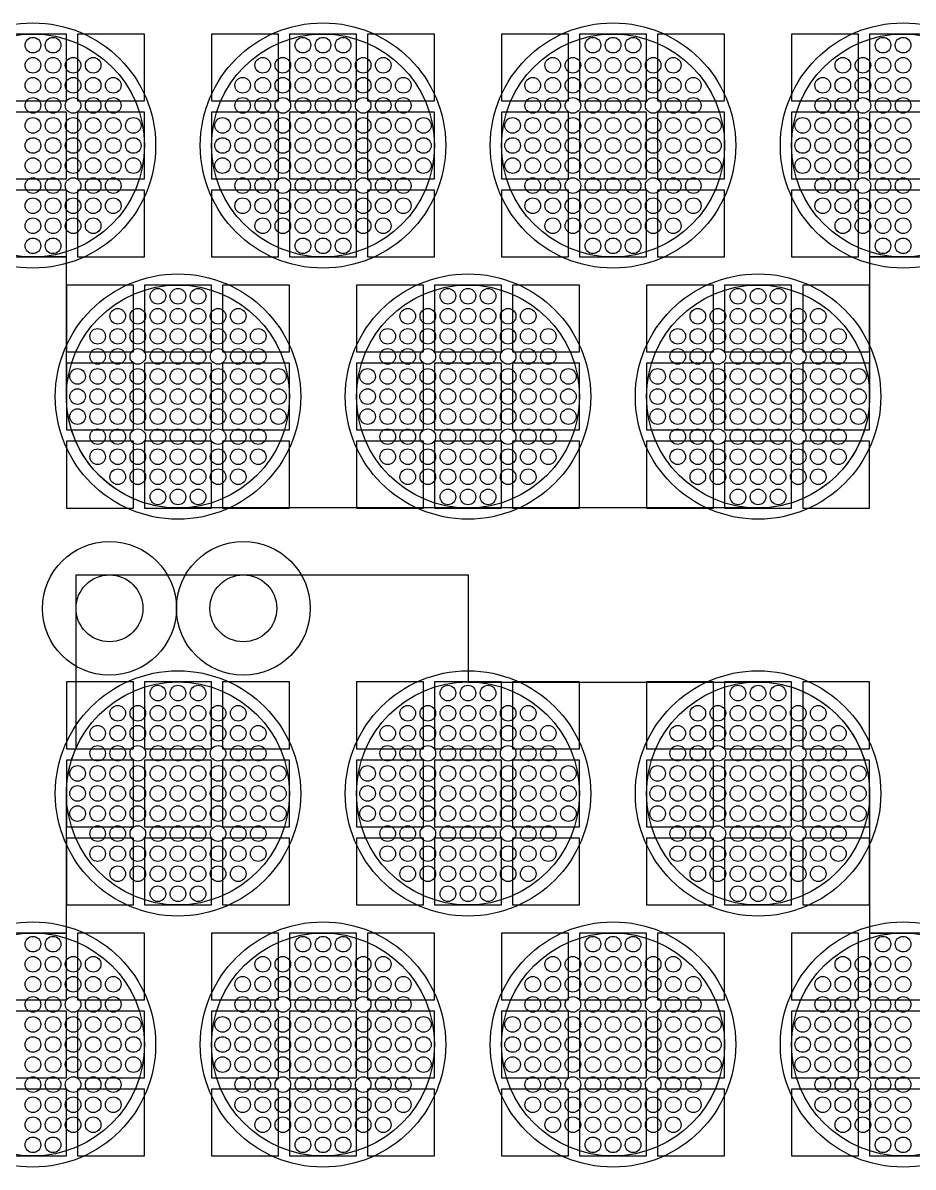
# Model space of a CAD drawing. Extents: x -49 to 54, y -38 to 38.
# Drawn here: x -15.6 to -11.61, y 5.29 to 10.42 of the extents above; entities that cross this region are included whole.
import ezdxf

# ---------------------------------------------------------------- set-up
doc = ezdxf.new("R2010")
doc.units = 0
for name, color, linetype in [('ADHESIVE_VIA_OPENINGS', 30, 'CONTINUOUS'), ('BACK_LAYER', 5, 'CONTINUOUS'), ('COND_LAYER_LOWER_ELECTRODE', 6, 'CONTINUOUS'), ('CONDUCTIVE_LAYER_BACK_LAYER', 2, 'CONTINUOUS'), ('EMITTER', 3, 'CONTINUOUS'), ('LOWER_ELECTRODE', 1, 'CONTINUOUS'), ('SUBSTRATE_VIA', 4, 'CONTINUOUS')]:
    doc.layers.add(name, color=color, linetype=linetype)

msp = doc.modelspace()

# ---------------------------------------------------------------- linework, layer by layer
at = {"layer": 'ADHESIVE_VIA_OPENINGS'}
for centre in [(-15.2116, 7.7948), (-14.6116, 7.7948)]:
    msp.add_circle(centre, 0.3, dxfattribs=at)
at = {"layer": 'BACK_LAYER'}
for points in [[(-15.7046, 10.0707), (-15.4046, 10.0707), (-15.4046, 10.3707), (-15.7046, 10.3707)], [(-15.3546, 10.0707), (-15.0546, 10.0707), (-15.0546, 10.3707), (-15.3546, 10.3707)], [(-14.7546, 10.0707), (-14.4546, 10.0707), (-14.4546, 10.3707), (-14.7546, 10.3707)], [(-14.4046, 10.0707), (-14.1046, 10.0707), (-14.1046, 10.3707), (-14.4046, 10.3707)], [(-14.0546, 10.0707), (-13.7546, 10.0707), (-13.7546, 10.3707), (-14.0546, 10.3707)], [(-13.4546, 10.0707), (-13.1546, 10.0707), (-13.1546, 10.3707), (-13.4546, 10.3707)], [(-13.1046, 10.0707), (-12.8046, 10.0707), (-12.8046, 10.3707), (-13.1046, 10.3707)], [(-12.7546, 10.0707), (-12.4546, 10.0707), (-12.4546, 10.3707), (-12.7546, 10.3707)], [(-12.1546, 10.0707), (-11.8546, 10.0707), (-11.8546, 10.3707), (-12.1546, 10.3707)], [(-11.8046, 10.0707), (-11.5046, 10.0707), (-11.5046, 10.3707), (-11.8046, 10.3707)], [(-15.7046, 9.7207), (-15.4046, 9.7207), (-15.4046, 10.0207), (-15.7046, 10.0207)], [(-15.3546, 9.7207), (-15.0546, 9.7207), (-15.0546, 10.0207), (-15.3546, 10.0207)], [(-14.7546, 9.7207), (-14.4546, 9.7207), (-14.4546, 10.0207), (-14.7546, 10.0207)], [(-14.4046, 9.7207), (-14.1046, 9.7207), (-14.1046, 10.0207), (-14.4046, 10.0207)], [(-14.0546, 9.7207), (-13.7546, 9.7207), (-13.7546, 10.0207), (-14.0546, 10.0207)], [(-13.4546, 9.7207), (-13.1546, 9.7207), (-13.1546, 10.0207), (-13.4546, 10.0207)], [(-13.1046, 9.7207), (-12.8046, 9.7207), (-12.8046, 10.0207), (-13.1046, 10.0207)], [(-12.7546, 9.7207), (-12.4546, 9.7207), (-12.4546, 10.0207), (-12.7546, 10.0207)], [(-12.1546, 9.7207), (-11.8546, 9.7207), (-11.8546, 10.0207), (-12.1546, 10.0207)], [(-11.8046, 9.7207), (-11.5046, 9.7207), (-11.5046, 10.0207), (-11.8046, 10.0207)], [(-15.7046, 9.3707), (-15.4046, 9.3707), (-15.4046, 9.6707), (-15.7046, 9.6707)], [(-15.3546, 9.3707), (-15.0546, 9.3707), (-15.0546, 9.6707), (-15.3546, 9.6707)], [(-14.7546, 9.3707), (-14.4546, 9.3707), (-14.4546, 9.6707), (-14.7546, 9.6707)], [(-14.4046, 9.3707), (-14.1046, 9.3707), (-14.1046, 9.6707), (-14.4046, 9.6707)], [(-14.0546, 9.3707), (-13.7546, 9.3707), (-13.7546, 9.6707), (-14.0546, 9.6707)], [(-13.4546, 9.3707), (-13.1546, 9.3707), (-13.1546, 9.6707), (-13.4546, 9.6707)], [(-13.1046, 9.3707), (-12.8046, 9.3707), (-12.8046, 9.6707), (-13.1046, 9.6707)], [(-12.7546, 9.3707), (-12.4546, 9.3707), (-12.4546, 9.6707), (-12.7546, 9.6707)], [(-12.1546, 9.3707), (-11.8546, 9.3707), (-11.8546, 9.6707), (-12.1546, 9.6707)], [(-11.8046, 9.3707), (-11.5046, 9.3707), (-11.5046, 9.6707), (-11.8046, 9.6707)], [(-15.4046, 8.9448), (-15.1046, 8.9448), (-15.1046, 9.2448), (-15.4046, 9.2448)], [(-15.0546, 8.9448), (-14.7546, 8.9448), (-14.7546, 9.2448), (-15.0546, 9.2448)], [(-14.7046, 8.9448), (-14.4046, 8.9448), (-14.4046, 9.2448), (-14.7046, 9.2448)], [(-14.1046, 8.9448), (-13.8046, 8.9448), (-13.8046, 9.2448), (-14.1046, 9.2448)], [(-13.7546, 8.9448), (-13.4546, 8.9448), (-13.4546, 9.2448), (-13.7546, 9.2448)], [(-13.4046, 8.9448), (-13.1046, 8.9448), (-13.1046, 9.2448), (-13.4046, 9.2448)], [(-12.8046, 8.9448), (-12.5046, 8.9448), (-12.5046, 9.2448), (-12.8046, 9.2448)], [(-12.4546, 8.9448), (-12.1546, 8.9448), (-12.1546, 9.2448), (-12.4546, 9.2448)], [(-12.1046, 8.9448), (-11.8046, 8.9448), (-11.8046, 9.2448), (-12.1046, 9.2448)], [(-15.4046, 8.5948), (-15.1046, 8.5948), (-15.1046, 8.8948), (-15.4046, 8.8948)], [(-15.0546, 8.5948), (-14.7546, 8.5948), (-14.7546, 8.8948), (-15.0546, 8.8948)], [(-14.7046, 8.5948), (-14.4046, 8.5948), (-14.4046, 8.8948), (-14.7046, 8.8948)], [(-14.1046, 8.5948), (-13.8046, 8.5948), (-13.8046, 8.8948), (-14.1046, 8.8948)], [(-13.7546, 8.5948), (-13.4546, 8.5948), (-13.4546, 8.8948), (-13.7546, 8.8948)], [(-13.4046, 8.5948), (-13.1046, 8.5948), (-13.1046, 8.8948), (-13.4046, 8.8948)], [(-12.8046, 8.5948), (-12.5046, 8.5948), (-12.5046, 8.8948), (-12.8046, 8.8948)], [(-12.4546, 8.5948), (-12.1546, 8.5948), (-12.1546, 8.8948), (-12.4546, 8.8948)], [(-12.1046, 8.5948), (-11.8046, 8.5948), (-11.8046, 8.8948), (-12.1046, 8.8948)], [(-15.4046, 8.2448), (-15.1046, 8.2448), (-15.1046, 8.5448), (-15.4046, 8.5448)], [(-15.0546, 8.2448), (-14.7546, 8.2448), (-14.7546, 8.5448), (-15.0546, 8.5448)], [(-14.7046, 8.2448), (-14.4046, 8.2448), (-14.4046, 8.5448), (-14.7046, 8.5448)], [(-14.1046, 8.2448), (-13.8046, 8.2448), (-13.8046, 8.5448), (-14.1046, 8.5448)], [(-13.7546, 8.2448), (-13.4546, 8.2448), (-13.4546, 8.5448), (-13.7546, 8.5448)], [(-13.4046, 8.2448), (-13.1046, 8.2448), (-13.1046, 8.5448), (-13.4046, 8.5448)], [(-12.8046, 8.2448), (-12.5046, 8.2448), (-12.5046, 8.5448), (-12.8046, 8.5448)], [(-12.4546, 8.2448), (-12.1546, 8.2448), (-12.1546, 8.5448), (-12.4546, 8.5448)], [(-12.1046, 8.2448), (-11.8046, 8.2448), (-11.8046, 8.5448), (-12.1046, 8.5448)], [(-15.4046, 7.1645), (-15.1046, 7.1645), (-15.1046, 7.4645), (-15.4046, 7.4645)], [(-15.0546, 7.1645), (-14.7546, 7.1645), (-14.7546, 7.4645), (-15.0546, 7.4645)], [(-14.7046, 7.1645), (-14.4046, 7.1645), (-14.4046, 7.4645), (-14.7046, 7.4645)], [(-14.1046, 7.1645), (-13.8046, 7.1645), (-13.8046, 7.4645), (-14.1046, 7.4645)], [(-13.7546, 7.1645), (-13.4546, 7.1645), (-13.4546, 7.4645), (-13.7546, 7.4645)], [(-13.4046, 7.1645), (-13.1046, 7.1645), (-13.1046, 7.4645), (-13.4046, 7.4645)], [(-12.8046, 7.1645), (-12.5046, 7.1645), (-12.5046, 7.4645), (-12.8046, 7.4645)], [(-12.4546, 7.1645), (-12.1546, 7.1645), (-12.1546, 7.4645), (-12.4546, 7.4645)], [(-12.1046, 7.1645), (-11.8046, 7.1645), (-11.8046, 7.4645), (-12.1046, 7.4645)], [(-15.4046, 6.8145), (-15.1046, 6.8145), (-15.1046, 7.1145), (-15.4046, 7.1145)], [(-15.0546, 6.8145), (-14.7546, 6.8145), (-14.7546, 7.1145), (-15.0546, 7.1145)], [(-14.7046, 6.8145), (-14.4046, 6.8145), (-14.4046, 7.1145), (-14.7046, 7.1145)], [(-14.1046, 6.8145), (-13.8046, 6.8145), (-13.8046, 7.1145), (-14.1046, 7.1145)], [(-13.7546, 6.8145), (-13.4546, 6.8145), (-13.4546, 7.1145), (-13.7546, 7.1145)], [(-13.4046, 6.8145), (-13.1046, 6.8145), (-13.1046, 7.1145), (-13.4046, 7.1145)], [(-12.8046, 6.8145), (-12.5046, 6.8145), (-12.5046, 7.1145), (-12.8046, 7.1145)], [(-12.4546, 6.8145), (-12.1546, 6.8145), (-12.1546, 7.1145), (-12.4546, 7.1145)], [(-12.1046, 6.8145), (-11.8046, 6.8145), (-11.8046, 7.1145), (-12.1046, 7.1145)], [(-15.4046, 6.4645), (-15.1046, 6.4645), (-15.1046, 6.7645), (-15.4046, 6.7645)], [(-15.0546, 6.4645), (-14.7546, 6.4645), (-14.7546, 6.7645), (-15.0546, 6.7645)], [(-14.7046, 6.4645), (-14.4046, 6.4645), (-14.4046, 6.7645), (-14.7046, 6.7645)], [(-14.1046, 6.4645), (-13.8046, 6.4645), (-13.8046, 6.7645), (-14.1046, 6.7645)], [(-13.7546, 6.4645), (-13.4546, 6.4645), (-13.4546, 6.7645), (-13.7546, 6.7645)], [(-13.4046, 6.4645), (-13.1046, 6.4645), (-13.1046, 6.7645), (-13.4046, 6.7645)], [(-12.8046, 6.4645), (-12.5046, 6.4645), (-12.5046, 6.7645), (-12.8046, 6.7645)], [(-12.4546, 6.4645), (-12.1546, 6.4645), (-12.1546, 6.7645), (-12.4546, 6.7645)], [(-12.1046, 6.4645), (-11.8046, 6.4645), (-11.8046, 6.7645), (-12.1046, 6.7645)], [(-15.7046, 6.0386), (-15.4046, 6.0386), (-15.4046, 6.3386), (-15.7046, 6.3386)], [(-15.3546, 6.0386), (-15.0546, 6.0386), (-15.0546, 6.3386), (-15.3546, 6.3386)], [(-14.7546, 6.0386), (-14.4546, 6.0386), (-14.4546, 6.3386), (-14.7546, 6.3386)], [(-14.4046, 6.0386), (-14.1046, 6.0386), (-14.1046, 6.3386), (-14.4046, 6.3386)], [(-14.0546, 6.0386), (-13.7546, 6.0386), (-13.7546, 6.3386), (-14.0546, 6.3386)], [(-13.4546, 6.0386), (-13.1546, 6.0386), (-13.1546, 6.3386), (-13.4546, 6.3386)], [(-13.1046, 6.0386), (-12.8046, 6.0386), (-12.8046, 6.3386), (-13.1046, 6.3386)], [(-12.7546, 6.0386), (-12.4546, 6.0386), (-12.4546, 6.3386), (-12.7546, 6.3386)], [(-12.1546, 6.0386), (-11.8546, 6.0386), (-11.8546, 6.3386), (-12.1546, 6.3386)], [(-11.8046, 6.0386), (-11.5046, 6.0386), (-11.5046, 6.3386), (-11.8046, 6.3386)], [(-15.7046, 5.6886), (-15.4046, 5.6886), (-15.4046, 5.9886), (-15.7046, 5.9886)], [(-15.3546, 5.6886), (-15.0546, 5.6886), (-15.0546, 5.9886), (-15.3546, 5.9886)], [(-14.7546, 5.6886), (-14.4546, 5.6886), (-14.4546, 5.9886), (-14.7546, 5.9886)], [(-14.4046, 5.6886), (-14.1046, 5.6886), (-14.1046, 5.9886), (-14.4046, 5.9886)], [(-14.0546, 5.6886), (-13.7546, 5.6886), (-13.7546, 5.9886), (-14.0546, 5.9886)], [(-13.4546, 5.6886), (-13.1546, 5.6886), (-13.1546, 5.9886), (-13.4546, 5.9886)], [(-13.1046, 5.6886), (-12.8046, 5.6886), (-12.8046, 5.9886), (-13.1046, 5.9886)], [(-12.7546, 5.6886), (-12.4546, 5.6886), (-12.4546, 5.9886), (-12.7546, 5.9886)], [(-12.1546, 5.6886), (-11.8546, 5.6886), (-11.8546, 5.9886), (-12.1546, 5.9886)], [(-11.8046, 5.6886), (-11.5046, 5.6886), (-11.5046, 5.9886), (-11.8046, 5.9886)], [(-15.7046, 5.3386), (-15.4046, 5.3386), (-15.4046, 5.6386), (-15.7046, 5.6386)], [(-15.3546, 5.3386), (-15.0546, 5.3386), (-15.0546, 5.6386), (-15.3546, 5.6386)], [(-14.7546, 5.3386), (-14.4546, 5.3386), (-14.4546, 5.6386), (-14.7546, 5.6386)], [(-14.4046, 5.3386), (-14.1046, 5.3386), (-14.1046, 5.6386), (-14.4046, 5.6386)], [(-14.0546, 5.3386), (-13.7546, 5.3386), (-13.7546, 5.6386), (-14.0546, 5.6386)], [(-13.4546, 5.3386), (-13.1546, 5.3386), (-13.1546, 5.6386), (-13.4546, 5.6386)], [(-13.1046, 5.3386), (-12.8046, 5.3386), (-12.8046, 5.6386), (-13.1046, 5.6386)], [(-12.7546, 5.3386), (-12.4546, 5.3386), (-12.4546, 5.6386), (-12.7546, 5.6386)], [(-12.1546, 5.3386), (-11.8546, 5.3386), (-11.8546, 5.6386), (-12.1546, 5.6386)], [(-11.8046, 5.3386), (-11.5046, 5.3386), (-11.5046, 5.6386), (-11.8046, 5.6386)]]:
    msp.add_lwpolyline(points, close=True, dxfattribs=at)
at = {"layer": 'COND_LAYER_LOWER_ELECTRODE'}
for centre in [(-15.5546, 9.8707), (-14.2546, 9.8707), (-12.9546, 9.8707), (-11.6546, 9.8707), (-14.9046, 8.7448), (-13.6046, 8.7448), (-12.3046, 8.7448), (-14.9046, 6.9645), (-13.6046, 6.9645), (-12.3046, 6.9645), (-15.5546, 5.8386), (-14.2546, 5.8386), (-12.9546, 5.8386), (-11.6546, 5.8386)]:
    msp.add_circle(centre, 0.55, dxfattribs=at)
at = {"layer": 'CONDUCTIVE_LAYER_BACK_LAYER'}
for points in [[(-11.605, 9.3731), (-11.6248, 9.3716), (-11.6447, 9.3708), (-11.8046, 9.3708), (-11.8046, 8.7448), (-11.805, 8.725), (-11.8062, 8.7051), (-11.8082, 8.6853), (-11.811, 8.6656), (-11.8145, 8.6461), (-11.8188, 8.6267), (-11.8239, 8.6074), (-11.8297, 8.5884), (-11.8363, 8.5697), (-11.8437, 8.5512), (-11.8517, 8.533), (-11.8605, 8.5152), (-11.87, 8.4977), (-11.8802, 8.4806), (-11.891, 8.464), (-11.9025, 8.4477), (-11.9146, 8.432), (-11.9274, 8.4167), (-11.9407, 8.402), (-11.9546, 8.3878), (-11.9691, 8.3742), (-11.9841, 8.3611), (-11.9996, 8.3487), (-12.0156, 8.3369), (-12.032, 8.3257), (-12.0489, 8.3152), (-12.0662, 8.3054), (-12.0839, 8.2962), (-12.1019, 8.2878), (-12.1202, 8.2801), (-12.1388, 8.2731), (-12.1577, 8.2669), (-12.1768, 8.2614), (-12.1962, 8.2568), (-12.2156, 8.2528), (-12.2353, 8.2497), (-12.255, 8.2473), (-12.2748, 8.2457), (-12.2947, 8.2449), (-14.9146, 8.2449), (-14.9345, 8.2457), (-14.9543, 8.2473), (-14.974, 8.2497), (-14.9936, 8.2528), (-15.0131, 8.2568), (-15.0325, 8.2614), (-15.0516, 8.2669), (-15.0705, 8.2731), (-15.0891, 8.2801), (-15.1074, 8.2878), (-15.1254, 8.2962), (-15.1431, 8.3054), (-15.1604, 8.3152), (-15.1772, 8.3257), (-15.1937, 8.3369), (-15.2097, 8.3487), (-15.2252, 8.3611), (-15.2402, 8.3742), (-15.2547, 8.3878), (-15.2686, 8.402), (-15.2819, 8.4167), (-15.2947, 8.432), (-15.3068, 8.4477), (-15.3183, 8.464), (-15.3291, 8.4806), (-15.3393, 8.4977), (-15.3488, 8.5152), (-15.3576, 8.533), (-15.3656, 8.5512), (-15.373, 8.5697), (-15.3796, 8.5884), (-15.3854, 8.6074), (-15.3905, 8.6267), (-15.3948, 8.6461), (-15.3983, 8.6656), (-15.4011, 8.6853), (-15.4031, 8.7051), (-15.4043, 8.725), (-15.4046, 8.7448), (-15.4046, 9.3708), (-15.5646, 9.3708), (-15.5845, 9.3716), (-15.6043, 9.3731)], [(-15.6043, 6.3362), (-15.5845, 6.3377), (-15.5646, 6.3385), (-15.4046, 6.3385), (-15.4046, 6.9645), (-15.4043, 6.9843), (-15.4031, 7.0042), (-15.4011, 7.024), (-15.3983, 7.0437), (-15.3948, 7.0632), (-15.3905, 7.0826), (-15.3854, 7.1018), (-15.3796, 7.1209), (-15.373, 7.1396), (-15.3656, 7.1581), (-15.3616, 7.1672), (-15.3616, 7.9448), (-13.6046, 7.9448), (-13.6046, 7.4644), (-12.2947, 7.4644), (-12.2748, 7.4636), (-12.255, 7.462), (-12.2353, 7.4596), (-12.2156, 7.4565), (-12.1962, 7.4525), (-12.1768, 7.4478), (-12.1577, 7.4424), (-12.1388, 7.4362), (-12.1202, 7.4292), (-12.1019, 7.4215), (-12.0839, 7.4131), (-12.0662, 7.4039), (-12.0489, 7.3941), (-12.032, 7.3836), (-12.0156, 7.3724), (-11.9996, 7.3606), (-11.9841, 7.3482), (-11.9691, 7.3351), (-11.9546, 7.3215), (-11.9407, 7.3073), (-11.9274, 7.2926), (-11.9146, 7.2773), (-11.9025, 7.2616), (-11.891, 7.2453), (-11.8802, 7.2287), (-11.87, 7.2116), (-11.8605, 7.1941), (-11.8517, 7.1763), (-11.8437, 7.1581), (-11.8363, 7.1396), (-11.8297, 7.1209), (-11.8239, 7.1018), (-11.8188, 7.0826), (-11.8145, 7.0632), (-11.811, 7.0437), (-11.8082, 7.024), (-11.8062, 7.0042), (-11.805, 6.9843), (-11.8046, 6.9645), (-11.8046, 6.3385), (-11.6447, 6.3385), (-11.6248, 6.3377), (-11.605, 6.3362)]]:
    msp.add_lwpolyline(points, dxfattribs=at)
at = {"layer": 'EMITTER'}
for centre in [(-15.5546, 9.8707), (-14.2546, 9.8707), (-12.9546, 9.8707), (-11.6546, 9.8707), (-14.9046, 8.7448), (-13.6046, 8.7448), (-12.3046, 8.7448), (-14.9046, 6.9645), (-13.6046, 6.9645), (-12.3046, 6.9645), (-15.5546, 5.8386), (-14.2546, 5.8386), (-12.9546, 5.8386), (-11.6546, 5.8386)]:
    msp.add_circle(centre, 0.5, dxfattribs=at)
at = {"layer": 'LOWER_ELECTRODE'}
for centre in [(-15.5546, 10.3207), (-15.4646, 10.3207), (-14.3446, 10.3207), (-14.2546, 10.3207), (-14.1646, 10.3207), (-13.0446, 10.3207), (-12.9546, 10.3207), (-12.8646, 10.3207), (-11.7446, 10.3207), (-11.6546, 10.3207), (-15.5546, 10.2307), (-15.4646, 10.2307), (-15.3746, 10.2307), (-15.2846, 10.2307), (-14.5246, 10.2307), (-14.4346, 10.2307), (-14.3446, 10.2307), (-14.2546, 10.2307), (-14.1646, 10.2307), (-14.0746, 10.2307), (-13.9846, 10.2307), (-13.2246, 10.2307), (-13.1346, 10.2307), (-13.0446, 10.2307), (-12.9546, 10.2307), (-12.8646, 10.2307), (-12.7746, 10.2307), (-12.6846, 10.2307), (-11.9246, 10.2307), (-11.8346, 10.2307), (-11.7446, 10.2307), (-11.6546, 10.2307), (-15.5546, 10.1407), (-15.4646, 10.1407), (-15.3746, 10.1407), (-15.2846, 10.1407), (-15.1946, 10.1407), (-14.6146, 10.1407), (-14.5246, 10.1407), (-14.4346, 10.1407), (-14.3446, 10.1407), (-14.2546, 10.1407), (-14.1646, 10.1407), (-14.0746, 10.1407), (-13.9846, 10.1407), (-13.8946, 10.1407), (-13.3146, 10.1407), (-13.2246, 10.1407), (-13.1346, 10.1407), (-13.0446, 10.1407), (-12.9546, 10.1407), (-12.8646, 10.1407), (-12.7746, 10.1407), (-12.6846, 10.1407), (-12.5946, 10.1407), (-12.0146, 10.1407), (-11.9246, 10.1407), (-11.8346, 10.1407), (-11.7446, 10.1407), (-11.6546, 10.1407), (-15.5546, 10.0507), (-15.4646, 10.0507), (-15.3746, 10.0507), (-15.2846, 10.0507), (-15.1946, 10.0507), (-14.6146, 10.0507), (-14.5246, 10.0507), (-14.4346, 10.0507), (-14.3446, 10.0507), (-14.2546, 10.0507), (-14.1646, 10.0507), (-14.0746, 10.0507), (-13.9846, 10.0507), (-13.8946, 10.0507), (-13.3146, 10.0507), (-13.2246, 10.0507), (-13.1346, 10.0507), (-13.0446, 10.0507), (-12.9546, 10.0507), (-12.8646, 10.0507), (-12.7746, 10.0507), (-12.6846, 10.0507), (-12.5946, 10.0507), (-12.0146, 10.0507), (-11.9246, 10.0507), (-11.8346, 10.0507), (-11.7446, 10.0507), (-11.6546, 10.0507), (-15.5546, 9.9607), (-15.4646, 9.9607), (-15.3746, 9.9607), (-15.2846, 9.9607), (-15.1946, 9.9607), (-15.1046, 9.9607), (-14.7046, 9.9607), (-14.6146, 9.9607), (-14.5246, 9.9607), (-14.4346, 9.9607), (-14.3446, 9.9607), (-14.2546, 9.9607), (-14.1646, 9.9607), (-14.0746, 9.9607), (-13.9846, 9.9607), (-13.8946, 9.9607), (-13.8046, 9.9607), (-13.4046, 9.9607), (-13.3146, 9.9607), (-13.2246, 9.9607), (-13.1346, 9.9607), (-13.0446, 9.9607), (-12.9546, 9.9607), (-12.8646, 9.9607), (-12.7746, 9.9607), (-12.6846, 9.9607), (-12.5946, 9.9607), (-12.5046, 9.9607), (-12.1046, 9.9607), (-12.0146, 9.9607), (-11.9246, 9.9607), (-11.8346, 9.9607), (-11.7446, 9.9607), (-11.6546, 9.9607), (-15.5546, 9.8707), (-15.4646, 9.8707), (-15.3746, 9.8707), (-15.2846, 9.8707), (-15.1946, 9.8707), (-15.1046, 9.8707), (-14.7046, 9.8707), (-14.6146, 9.8707), (-14.5246, 9.8707), (-14.4346, 9.8707), (-14.3446, 9.8707), (-14.2546, 9.8707), (-14.1646, 9.8707), (-14.0746, 9.8707), (-13.9846, 9.8707), (-13.8946, 9.8707), (-13.8046, 9.8707), (-13.4046, 9.8707), (-13.3146, 9.8707), (-13.2246, 9.8707), (-13.1346, 9.8707), (-13.0446, 9.8707), (-12.9546, 9.8707), (-12.8646, 9.8707), (-12.7746, 9.8707), (-12.6846, 9.8707), (-12.5946, 9.8707), (-12.5046, 9.8707), (-12.1046, 9.8707), (-12.0146, 9.8707), (-11.9246, 9.8707), (-11.8346, 9.8707), (-11.7446, 9.8707), (-11.6546, 9.8707), (-15.5546, 9.7807), (-15.4646, 9.7807), (-15.3746, 9.7807), (-15.2846, 9.7807), (-15.1946, 9.7807), (-15.1046, 9.7807), (-14.7046, 9.7807), (-14.6146, 9.7807), (-14.5246, 9.7807), (-14.4346, 9.7807), (-14.3446, 9.7807), (-14.2546, 9.7807), (-14.1646, 9.7807), (-14.0746, 9.7807), (-13.9846, 9.7807), (-13.8946, 9.7807), (-13.8046, 9.7807), (-13.4046, 9.7807), (-13.3146, 9.7807), (-13.2246, 9.7807), (-13.1346, 9.7807), (-13.0446, 9.7807), (-12.9546, 9.7807), (-12.8646, 9.7807), (-12.7746, 9.7807), (-12.6846, 9.7807), (-12.5946, 9.7807), (-12.5046, 9.7807), (-12.1046, 9.7807), (-12.0146, 9.7807), (-11.9246, 9.7807), (-11.8346, 9.7807), (-11.7446, 9.7807), (-11.6546, 9.7807), (-15.5546, 9.6907), (-15.4646, 9.6907), (-15.3746, 9.6907), (-15.2846, 9.6907), (-15.1946, 9.6907), (-14.6146, 9.6907), (-14.5246, 9.6907), (-14.4346, 9.6907), (-14.3446, 9.6907), (-14.2546, 9.6907), (-14.1646, 9.6907), (-14.0746, 9.6907), (-13.9846, 9.6907), (-13.8946, 9.6907), (-13.3146, 9.6907), (-13.2246, 9.6907), (-13.1346, 9.6907), (-13.0446, 9.6907), (-12.9546, 9.6907), (-12.8646, 9.6907), (-12.7746, 9.6907), (-12.6846, 9.6907), (-12.5946, 9.6907), (-12.0146, 9.6907), (-11.9246, 9.6907), (-11.8346, 9.6907), (-11.7446, 9.6907), (-11.6546, 9.6907), (-15.5546, 9.6007), (-15.4646, 9.6007), (-15.3746, 9.6007), (-15.2846, 9.6007), (-15.1946, 9.6007), (-14.6146, 9.6007), (-14.5246, 9.6007), (-14.4346, 9.6007), (-14.3446, 9.6007), (-14.2546, 9.6007), (-14.1646, 9.6007), (-14.0746, 9.6007), (-13.9846, 9.6007), (-13.8946, 9.6007), (-13.3146, 9.6007), (-13.2246, 9.6007), (-13.1346, 9.6007), (-13.0446, 9.6007), (-12.9546, 9.6007), (-12.8646, 9.6007), (-12.7746, 9.6007), (-12.6846, 9.6007), (-12.5946, 9.6007), (-12.0146, 9.6007), (-11.9246, 9.6007), (-11.8346, 9.6007), (-11.7446, 9.6007), (-11.6546, 9.6007), (-15.5546, 9.5107), (-15.4646, 9.5107), (-15.3746, 9.5107), (-15.2846, 9.5107), (-14.5246, 9.5107), (-14.4346, 9.5107), (-14.3446, 9.5107), (-14.2546, 9.5107), (-14.1646, 9.5107), (-14.0746, 9.5107), (-13.9846, 9.5107), (-13.2246, 9.5107), (-13.1346, 9.5107), (-13.0446, 9.5107), (-12.9546, 9.5107), (-12.8646, 9.5107), (-12.7746, 9.5107), (-12.6846, 9.5107), (-11.9246, 9.5107), (-11.8346, 9.5107), (-11.7446, 9.5107), (-11.6546, 9.5107), (-15.5546, 9.4207), (-15.4646, 9.4207), (-14.3446, 9.4207), (-14.2546, 9.4207), (-14.1646, 9.4207), (-13.0446, 9.4207), (-12.9546, 9.4207), (-12.8646, 9.4207), (-11.7446, 9.4207), (-11.6546, 9.4207), (-14.9946, 9.1948), (-14.9046, 9.1948), (-14.8146, 9.1948), (-13.6946, 9.1948), (-13.6046, 9.1948), (-13.5146, 9.1948), (-12.3946, 9.1948), (-12.3046, 9.1948), (-12.2146, 9.1948), (-15.1746, 9.1048), (-15.0846, 9.1048), (-14.9946, 9.1048), (-14.9046, 9.1048), (-14.8146, 9.1048), (-14.7246, 9.1048), (-14.6346, 9.1048), (-13.8746, 9.1048), (-13.7846, 9.1048), (-13.6946, 9.1048), (-13.6046, 9.1048), (-13.5146, 9.1048), (-13.4246, 9.1048), (-13.3346, 9.1048), (-12.5746, 9.1048), (-12.4846, 9.1048), (-12.3946, 9.1048), (-12.3046, 9.1048), (-12.2146, 9.1048), (-12.1246, 9.1048), (-12.0346, 9.1048), (-15.2646, 9.0148), (-15.1746, 9.0148), (-15.0846, 9.0148), (-14.9946, 9.0148), (-14.9046, 9.0148), (-14.8146, 9.0148), (-14.7246, 9.0148), (-14.6346, 9.0148), (-14.5446, 9.0148), (-13.9646, 9.0148), (-13.8746, 9.0148), (-13.7846, 9.0148), (-13.6946, 9.0148), (-13.6046, 9.0148), (-13.5146, 9.0148), (-13.4246, 9.0148), (-13.3346, 9.0148), (-13.2446, 9.0148), (-12.6646, 9.0148), (-12.5746, 9.0148), (-12.4846, 9.0148), (-12.3946, 9.0148), (-12.3046, 9.0148), (-12.2146, 9.0148), (-12.1246, 9.0148), (-12.0346, 9.0148), (-11.9446, 9.0148), (-15.2646, 8.9248), (-15.1746, 8.9248), (-15.0846, 8.9248), (-14.9946, 8.9248), (-14.9046, 8.9248), (-14.8146, 8.9248), (-14.7246, 8.9248), (-14.6346, 8.9248), (-14.5446, 8.9248), (-13.9646, 8.9248), (-13.8746, 8.9248), (-13.7846, 8.9248), (-13.6946, 8.9248), (-13.6046, 8.9248), (-13.5146, 8.9248), (-13.4246, 8.9248), (-13.3346, 8.9248), (-13.2446, 8.9248), (-12.6646, 8.9248), (-12.5746, 8.9248), (-12.4846, 8.9248), (-12.3946, 8.9248), (-12.3046, 8.9248), (-12.2146, 8.9248), (-12.1246, 8.9248), (-12.0346, 8.9248), (-11.9446, 8.9248), (-15.3546, 8.8348), (-15.2646, 8.8348), (-15.1746, 8.8348), (-15.0846, 8.8348), (-14.9946, 8.8348), (-14.9046, 8.8348), (-14.8146, 8.8348), (-14.7246, 8.8348), (-14.6346, 8.8348), (-14.5446, 8.8348), (-14.4546, 8.8348), (-14.0546, 8.8348), (-13.9646, 8.8348), (-13.8746, 8.8348), (-13.7846, 8.8348), (-13.6946, 8.8348), (-13.6046, 8.8348), (-13.5146, 8.8348), (-13.4246, 8.8348), (-13.3346, 8.8348), (-13.2446, 8.8348), (-13.1546, 8.8348), (-12.7546, 8.8348), (-12.6646, 8.8348), (-12.5746, 8.8348), (-12.4846, 8.8348), (-12.3946, 8.8348), (-12.3046, 8.8348), (-12.2146, 8.8348), (-12.1246, 8.8348), (-12.0346, 8.8348), (-11.9446, 8.8348), (-11.8546, 8.8348), (-15.3546, 8.7448), (-15.2646, 8.7448), (-15.1746, 8.7448), (-15.0846, 8.7448), (-14.9946, 8.7448), (-14.9046, 8.7448), (-14.8146, 8.7448), (-14.7246, 8.7448), (-14.6346, 8.7448), (-14.5446, 8.7448), (-14.4546, 8.7448), (-14.0546, 8.7448), (-13.9646, 8.7448), (-13.8746, 8.7448), (-13.7846, 8.7448), (-13.6946, 8.7448), (-13.6046, 8.7448), (-13.5146, 8.7448), (-13.4246, 8.7448), (-13.3346, 8.7448), (-13.2446, 8.7448), (-13.1546, 8.7448), (-12.7546, 8.7448), (-12.6646, 8.7448), (-12.5746, 8.7448), (-12.4846, 8.7448), (-12.3946, 8.7448), (-12.3046, 8.7448), (-12.2146, 8.7448), (-12.1246, 8.7448), (-12.0346, 8.7448), (-11.9446, 8.7448), (-11.8546, 8.7448), (-15.3546, 8.6548), (-15.2646, 8.6548), (-15.1746, 8.6548), (-15.0846, 8.6548), (-14.9946, 8.6548), (-14.9046, 8.6548), (-14.8146, 8.6548), (-14.7246, 8.6548), (-14.6346, 8.6548), (-14.5446, 8.6548), (-14.4546, 8.6548), (-14.0546, 8.6548), (-13.9646, 8.6548), (-13.8746, 8.6548), (-13.7846, 8.6548), (-13.6946, 8.6548), (-13.6046, 8.6548), (-13.5146, 8.6548), (-13.4246, 8.6548), (-13.3346, 8.6548), (-13.2446, 8.6548), (-13.1546, 8.6548), (-12.7546, 8.6548), (-12.6646, 8.6548), (-12.5746, 8.6548), (-12.4846, 8.6548), (-12.3946, 8.6548), (-12.3046, 8.6548), (-12.2146, 8.6548), (-12.1246, 8.6548), (-12.0346, 8.6548), (-11.9446, 8.6548), (-11.8546, 8.6548), (-15.2646, 8.5648), (-15.1746, 8.5648), (-15.0846, 8.5648), (-14.9946, 8.5648), (-14.9046, 8.5648), (-14.8146, 8.5648), (-14.7246, 8.5648), (-14.6346, 8.5648), (-14.5446, 8.5648), (-13.9646, 8.5648), (-13.8746, 8.5648), (-13.7846, 8.5648), (-13.6946, 8.5648), (-13.6046, 8.5648), (-13.5146, 8.5648), (-13.4246, 8.5648), (-13.3346, 8.5648), (-13.2446, 8.5648), (-12.6646, 8.5648), (-12.5746, 8.5648), (-12.4846, 8.5648), (-12.3946, 8.5648), (-12.3046, 8.5648), (-12.2146, 8.5648), (-12.1246, 8.5648), (-12.0346, 8.5648), (-11.9446, 8.5648), (-15.2646, 8.4748), (-15.1746, 8.4748), (-15.0846, 8.4748), (-14.9946, 8.4748), (-14.9046, 8.4748), (-14.8146, 8.4748), (-14.7246, 8.4748), (-14.6346, 8.4748), (-14.5446, 8.4748), (-13.9646, 8.4748), (-13.8746, 8.4748), (-13.7846, 8.4748), (-13.6946, 8.4748), (-13.6046, 8.4748), (-13.5146, 8.4748), (-13.4246, 8.4748), (-13.3346, 8.4748), (-13.2446, 8.4748), (-12.6646, 8.4748), (-12.5746, 8.4748), (-12.4846, 8.4748), (-12.3946, 8.4748), (-12.3046, 8.4748), (-12.2146, 8.4748), (-12.1246, 8.4748), (-12.0346, 8.4748), (-11.9446, 8.4748), (-15.1746, 8.3848), (-15.0846, 8.3848), (-14.9946, 8.3848), (-14.9046, 8.3848), (-14.8146, 8.3848), (-14.7246, 8.3848), (-14.6346, 8.3848), (-13.8746, 8.3848), (-13.7846, 8.3848), (-13.6946, 8.3848), (-13.6046, 8.3848), (-13.5146, 8.3848), (-13.4246, 8.3848), (-13.3346, 8.3848), (-12.5746, 8.3848), (-12.4846, 8.3848), (-12.3946, 8.3848), (-12.3046, 8.3848), (-12.2146, 8.3848), (-12.1246, 8.3848), (-12.0346, 8.3848), (-14.9946, 8.2948), (-14.9046, 8.2948), (-14.8146, 8.2948), (-13.6946, 8.2948), (-13.6046, 8.2948), (-13.5146, 8.2948), (-12.3946, 8.2948), (-12.3046, 8.2948), (-12.2146, 8.2948), (-14.9946, 7.4145), (-14.9046, 7.4145), (-14.8146, 7.4145), (-13.6946, 7.4145), (-13.6046, 7.4145), (-13.5146, 7.4145), (-12.3946, 7.4145), (-12.3046, 7.4145), (-12.2146, 7.4145), (-15.1746, 7.3245), (-15.0846, 7.3245), (-14.9946, 7.3245), (-14.9046, 7.3245), (-14.8146, 7.3245), (-14.7246, 7.3245), (-14.6346, 7.3245), (-13.8746, 7.3245), (-13.7846, 7.3245), (-13.6946, 7.3245), (-13.6046, 7.3245), (-13.5146, 7.3245), (-13.4246, 7.3245), (-13.3346, 7.3245), (-12.5746, 7.3245), (-12.4846, 7.3245), (-12.3946, 7.3245), (-12.3046, 7.3245), (-12.2146, 7.3245), (-12.1246, 7.3245), (-12.0346, 7.3245), (-15.2646, 7.2345), (-15.1746, 7.2345), (-15.0846, 7.2345), (-14.9946, 7.2345), (-14.9046, 7.2345), (-14.8146, 7.2345), (-14.7246, 7.2345), (-14.6346, 7.2345), (-14.5446, 7.2345), (-13.9646, 7.2345), (-13.8746, 7.2345), (-13.7846, 7.2345), (-13.6946, 7.2345), (-13.6046, 7.2345), (-13.5146, 7.2345), (-13.4246, 7.2345), (-13.3346, 7.2345), (-13.2446, 7.2345), (-12.6646, 7.2345), (-12.5746, 7.2345), (-12.4846, 7.2345), (-12.3946, 7.2345), (-12.3046, 7.2345), (-12.2146, 7.2345), (-12.1246, 7.2345), (-12.0346, 7.2345), (-11.9446, 7.2345), (-15.2646, 7.1445), (-15.1746, 7.1445), (-15.0846, 7.1445), (-14.9946, 7.1445), (-14.9046, 7.1445), (-14.8146, 7.1445), (-14.7246, 7.1445), (-14.6346, 7.1445), (-14.5446, 7.1445), (-13.9646, 7.1445), (-13.8746, 7.1445), (-13.7846, 7.1445), (-13.6946, 7.1445), (-13.6046, 7.1445), (-13.5146, 7.1445), (-13.4246, 7.1445), (-13.3346, 7.1445), (-13.2446, 7.1445), (-12.6646, 7.1445), (-12.5746, 7.1445), (-12.4846, 7.1445), (-12.3946, 7.1445), (-12.3046, 7.1445), (-12.2146, 7.1445), (-12.1246, 7.1445), (-12.0346, 7.1445), (-11.9446, 7.1445), (-15.3546, 7.0545), (-15.2646, 7.0545), (-15.1746, 7.0545), (-15.0846, 7.0545), (-14.9946, 7.0545), (-14.9046, 7.0545), (-14.8146, 7.0545), (-14.7246, 7.0545), (-14.6346, 7.0545), (-14.5446, 7.0545), (-14.4546, 7.0545), (-14.0546, 7.0545), (-13.9646, 7.0545), (-13.8746, 7.0545), (-13.7846, 7.0545), (-13.6946, 7.0545), (-13.6046, 7.0545), (-13.5146, 7.0545), (-13.4246, 7.0545), (-13.3346, 7.0545), (-13.2446, 7.0545), (-13.1546, 7.0545), (-12.7546, 7.0545), (-12.6646, 7.0545), (-12.5746, 7.0545), (-12.4846, 7.0545), (-12.3946, 7.0545), (-12.3046, 7.0545), (-12.2146, 7.0545), (-12.1246, 7.0545), (-12.0346, 7.0545), (-11.9446, 7.0545), (-11.8546, 7.0545), (-15.3546, 6.9645), (-15.2646, 6.9645), (-15.1746, 6.9645), (-15.0846, 6.9645), (-14.9946, 6.9645), (-14.9046, 6.9645), (-14.8146, 6.9645), (-14.7246, 6.9645), (-14.6346, 6.9645), (-14.5446, 6.9645), (-14.4546, 6.9645), (-14.0546, 6.9645), (-13.9646, 6.9645), (-13.8746, 6.9645), (-13.7846, 6.9645), (-13.6946, 6.9645), (-13.6046, 6.9645), (-13.5146, 6.9645), (-13.4246, 6.9645), (-13.3346, 6.9645), (-13.2446, 6.9645), (-13.1546, 6.9645), (-12.7546, 6.9645), (-12.6646, 6.9645), (-12.5746, 6.9645), (-12.4846, 6.9645), (-12.3946, 6.9645), (-12.3046, 6.9645), (-12.2146, 6.9645), (-12.1246, 6.9645), (-12.0346, 6.9645), (-11.9446, 6.9645), (-11.8546, 6.9645), (-15.3546, 6.8745), (-15.2646, 6.8745), (-15.1746, 6.8745), (-15.0846, 6.8745), (-14.9946, 6.8745), (-14.9046, 6.8745), (-14.8146, 6.8745), (-14.7246, 6.8745), (-14.6346, 6.8745), (-14.5446, 6.8745), (-14.4546, 6.8745), (-14.0546, 6.8745), (-13.9646, 6.8745), (-13.8746, 6.8745), (-13.7846, 6.8745), (-13.6946, 6.8745), (-13.6046, 6.8745), (-13.5146, 6.8745), (-13.4246, 6.8745), (-13.3346, 6.8745), (-13.2446, 6.8745), (-13.1546, 6.8745), (-12.7546, 6.8745), (-12.6646, 6.8745), (-12.5746, 6.8745), (-12.4846, 6.8745), (-12.3946, 6.8745), (-12.3046, 6.8745), (-12.2146, 6.8745), (-12.1246, 6.8745), (-12.0346, 6.8745), (-11.9446, 6.8745), (-11.8546, 6.8745), (-15.2646, 6.7845), (-15.1746, 6.7845), (-15.0846, 6.7845), (-14.9946, 6.7845), (-14.9046, 6.7845), (-14.8146, 6.7845), (-14.7246, 6.7845), (-14.6346, 6.7845), (-14.5446, 6.7845), (-13.9646, 6.7845), (-13.8746, 6.7845), (-13.7846, 6.7845), (-13.6946, 6.7845), (-13.6046, 6.7845), (-13.5146, 6.7845), (-13.4246, 6.7845), (-13.3346, 6.7845), (-13.2446, 6.7845), (-12.6646, 6.7845), (-12.5746, 6.7845), (-12.4846, 6.7845), (-12.3946, 6.7845), (-12.3046, 6.7845), (-12.2146, 6.7845), (-12.1246, 6.7845), (-12.0346, 6.7845), (-11.9446, 6.7845), (-15.2646, 6.6945), (-15.1746, 6.6945), (-15.0846, 6.6945), (-14.9946, 6.6945), (-14.9046, 6.6945), (-14.8146, 6.6945), (-14.7246, 6.6945), (-14.6346, 6.6945), (-14.5446, 6.6945), (-13.9646, 6.6945), (-13.8746, 6.6945), (-13.7846, 6.6945), (-13.6946, 6.6945), (-13.6046, 6.6945), (-13.5146, 6.6945), (-13.4246, 6.6945), (-13.3346, 6.6945), (-13.2446, 6.6945), (-12.6646, 6.6945), (-12.5746, 6.6945), (-12.4846, 6.6945), (-12.3946, 6.6945), (-12.3046, 6.6945), (-12.2146, 6.6945), (-12.1246, 6.6945), (-12.0346, 6.6945), (-11.9446, 6.6945), (-15.1746, 6.6045), (-15.0846, 6.6045), (-14.9946, 6.6045), (-14.9046, 6.6045), (-14.8146, 6.6045), (-14.7246, 6.6045), (-14.6346, 6.6045), (-13.8746, 6.6045), (-13.7846, 6.6045), (-13.6946, 6.6045), (-13.6046, 6.6045), (-13.5146, 6.6045), (-13.4246, 6.6045), (-13.3346, 6.6045), (-12.5746, 6.6045), (-12.4846, 6.6045), (-12.3946, 6.6045), (-12.3046, 6.6045), (-12.2146, 6.6045), (-12.1246, 6.6045), (-12.0346, 6.6045), (-14.9946, 6.5145), (-14.9046, 6.5145), (-14.8146, 6.5145), (-13.6946, 6.5145), (-13.6046, 6.5145), (-13.5146, 6.5145), (-12.3946, 6.5145), (-12.3046, 6.5145), (-12.2146, 6.5145), (-15.5546, 6.2886), (-15.4646, 6.2886), (-14.3446, 6.2886), (-14.2546, 6.2886), (-14.1646, 6.2886), (-13.0446, 6.2886), (-12.9546, 6.2886), (-12.8646, 6.2886), (-11.7446, 6.2886), (-11.6546, 6.2886), (-15.5546, 6.1986), (-15.4646, 6.1986), (-15.3746, 6.1986), (-15.2846, 6.1986), (-14.5246, 6.1986), (-14.4346, 6.1986), (-14.3446, 6.1986), (-14.2546, 6.1986), (-14.1646, 6.1986), (-14.0746, 6.1986), (-13.9846, 6.1986), (-13.2246, 6.1986), (-13.1346, 6.1986), (-13.0446, 6.1986), (-12.9546, 6.1986), (-12.8646, 6.1986), (-12.7746, 6.1986), (-12.6846, 6.1986), (-11.9246, 6.1986), (-11.8346, 6.1986), (-11.7446, 6.1986), (-11.6546, 6.1986), (-15.5546, 6.1086), (-15.4646, 6.1086), (-15.3746, 6.1086), (-15.2846, 6.1086), (-15.1946, 6.1086), (-14.6146, 6.1086), (-14.5246, 6.1086), (-14.4346, 6.1086), (-14.3446, 6.1086), (-14.2546, 6.1086), (-14.1646, 6.1086), (-14.0746, 6.1086), (-13.9846, 6.1086), (-13.8946, 6.1086), (-13.3146, 6.1086), (-13.2246, 6.1086), (-13.1346, 6.1086), (-13.0446, 6.1086), (-12.9546, 6.1086), (-12.8646, 6.1086), (-12.7746, 6.1086), (-12.6846, 6.1086), (-12.5946, 6.1086), (-12.0146, 6.1086), (-11.9246, 6.1086), (-11.8346, 6.1086), (-11.7446, 6.1086), (-11.6546, 6.1086), (-15.5546, 6.0186), (-15.4646, 6.0186), (-15.3746, 6.0186), (-15.2846, 6.0186), (-15.1946, 6.0186), (-14.6146, 6.0186), (-14.5246, 6.0186), (-14.4346, 6.0186), (-14.3446, 6.0186), (-14.2546, 6.0186), (-14.1646, 6.0186), (-14.0746, 6.0186), (-13.9846, 6.0186), (-13.8946, 6.0186), (-13.3146, 6.0186), (-13.2246, 6.0186), (-13.1346, 6.0186), (-13.0446, 6.0186), (-12.9546, 6.0186), (-12.8646, 6.0186), (-12.7746, 6.0186), (-12.6846, 6.0186), (-12.5946, 6.0186), (-12.0146, 6.0186), (-11.9246, 6.0186), (-11.8346, 6.0186), (-11.7446, 6.0186), (-11.6546, 6.0186), (-15.5546, 5.9286), (-15.4646, 5.9286), (-15.3746, 5.9286), (-15.2846, 5.9286), (-15.1946, 5.9286), (-15.1046, 5.9286), (-14.7046, 5.9286), (-14.6146, 5.9286), (-14.5246, 5.9286), (-14.4346, 5.9286), (-14.3446, 5.9286), (-14.2546, 5.9286), (-14.1646, 5.9286), (-14.0746, 5.9286), (-13.9846, 5.9286), (-13.8946, 5.9286), (-13.8046, 5.9286), (-13.4046, 5.9286), (-13.3146, 5.9286), (-13.2246, 5.9286), (-13.1346, 5.9286), (-13.0446, 5.9286), (-12.9546, 5.9286), (-12.8646, 5.9286), (-12.7746, 5.9286), (-12.6846, 5.9286), (-12.5946, 5.9286), (-12.5046, 5.9286), (-12.1046, 5.9286), (-12.0146, 5.9286), (-11.9246, 5.9286), (-11.8346, 5.9286), (-11.7446, 5.9286), (-11.6546, 5.9286), (-15.5546, 5.8386), (-15.4646, 5.8386), (-15.3746, 5.8386), (-15.2846, 5.8386), (-15.1946, 5.8386), (-15.1046, 5.8386), (-14.7046, 5.8386), (-14.6146, 5.8386), (-14.5246, 5.8386), (-14.4346, 5.8386), (-14.3446, 5.8386), (-14.2546, 5.8386), (-14.1646, 5.8386), (-14.0746, 5.8386), (-13.9846, 5.8386), (-13.8946, 5.8386), (-13.8046, 5.8386), (-13.4046, 5.8386), (-13.3146, 5.8386), (-13.2246, 5.8386), (-13.1346, 5.8386), (-13.0446, 5.8386), (-12.9546, 5.8386), (-12.8646, 5.8386), (-12.7746, 5.8386), (-12.6846, 5.8386), (-12.5946, 5.8386), (-12.5046, 5.8386), (-12.1046, 5.8386), (-12.0146, 5.8386), (-11.9246, 5.8386), (-11.8346, 5.8386), (-11.7446, 5.8386), (-11.6546, 5.8386), (-15.5546, 5.7486), (-15.4646, 5.7486), (-15.3746, 5.7486), (-15.2846, 5.7486), (-15.1946, 5.7486), (-15.1046, 5.7486), (-14.7046, 5.7486), (-14.6146, 5.7486), (-14.5246, 5.7486), (-14.4346, 5.7486), (-14.3446, 5.7486), (-14.2546, 5.7486), (-14.1646, 5.7486), (-14.0746, 5.7486), (-13.9846, 5.7486), (-13.8946, 5.7486), (-13.8046, 5.7486), (-13.4046, 5.7486), (-13.3146, 5.7486), (-13.2246, 5.7486), (-13.1346, 5.7486), (-13.0446, 5.7486), (-12.9546, 5.7486), (-12.8646, 5.7486), (-12.7746, 5.7486), (-12.6846, 5.7486), (-12.5946, 5.7486), (-12.5046, 5.7486), (-12.1046, 5.7486), (-12.0146, 5.7486), (-11.9246, 5.7486), (-11.8346, 5.7486), (-11.7446, 5.7486), (-11.6546, 5.7486), (-15.5546, 5.6586), (-15.4646, 5.6586), (-15.3746, 5.6586), (-15.2846, 5.6586), (-15.1946, 5.6586), (-14.6146, 5.6586), (-14.5246, 5.6586), (-14.4346, 5.6586), (-14.3446, 5.6586), (-14.2546, 5.6586), (-14.1646, 5.6586), (-14.0746, 5.6586), (-13.9846, 5.6586), (-13.8946, 5.6586), (-13.3146, 5.6586), (-13.2246, 5.6586), (-13.1346, 5.6586), (-13.0446, 5.6586), (-12.9546, 5.6586), (-12.8646, 5.6586), (-12.7746, 5.6586), (-12.6846, 5.6586), (-12.5946, 5.6586), (-12.0146, 5.6586), (-11.9246, 5.6586), (-11.8346, 5.6586), (-11.7446, 5.6586), (-11.6546, 5.6586), (-15.5546, 5.5686), (-15.4646, 5.5686), (-15.3746, 5.5686), (-15.2846, 5.5686), (-15.1946, 5.5686), (-14.6146, 5.5686), (-14.5246, 5.5686), (-14.4346, 5.5686), (-14.3446, 5.5686), (-14.2546, 5.5686), (-14.1646, 5.5686), (-14.0746, 5.5686), (-13.9846, 5.5686), (-13.8946, 5.5686), (-13.3146, 5.5686), (-13.2246, 5.5686), (-13.1346, 5.5686), (-13.0446, 5.5686), (-12.9546, 5.5686), (-12.8646, 5.5686), (-12.7746, 5.5686), (-12.6846, 5.5686), (-12.5946, 5.5686), (-12.0146, 5.5686), (-11.9246, 5.5686), (-11.8346, 5.5686), (-11.7446, 5.5686), (-11.6546, 5.5686), (-15.5546, 5.4786), (-15.4646, 5.4786), (-15.3746, 5.4786), (-15.2846, 5.4786), (-14.5246, 5.4786), (-14.4346, 5.4786), (-14.3446, 5.4786), (-14.2546, 5.4786), (-14.1646, 5.4786), (-14.0746, 5.4786), (-13.9846, 5.4786), (-13.2246, 5.4786), (-13.1346, 5.4786), (-13.0446, 5.4786), (-12.9546, 5.4786), (-12.8646, 5.4786), (-12.7746, 5.4786), (-12.6846, 5.4786), (-11.9246, 5.4786), (-11.8346, 5.4786), (-11.7446, 5.4786), (-11.6546, 5.4786), (-15.5546, 5.3886), (-15.4646, 5.3886), (-14.3446, 5.3886), (-14.2546, 5.3886), (-14.1646, 5.3886), (-13.0446, 5.3886), (-12.9546, 5.3886), (-12.8646, 5.3886), (-11.7446, 5.3886), (-11.6546, 5.3886)]:
    msp.add_circle(centre, 0.035, dxfattribs=at)
at = {"layer": 'SUBSTRATE_VIA'}
for centre in [(-15.2116, 7.7948), (-14.6116, 7.7948)]:
    msp.add_circle(centre, 0.15, dxfattribs=at)

doc.saveas('drawing.dxf')
